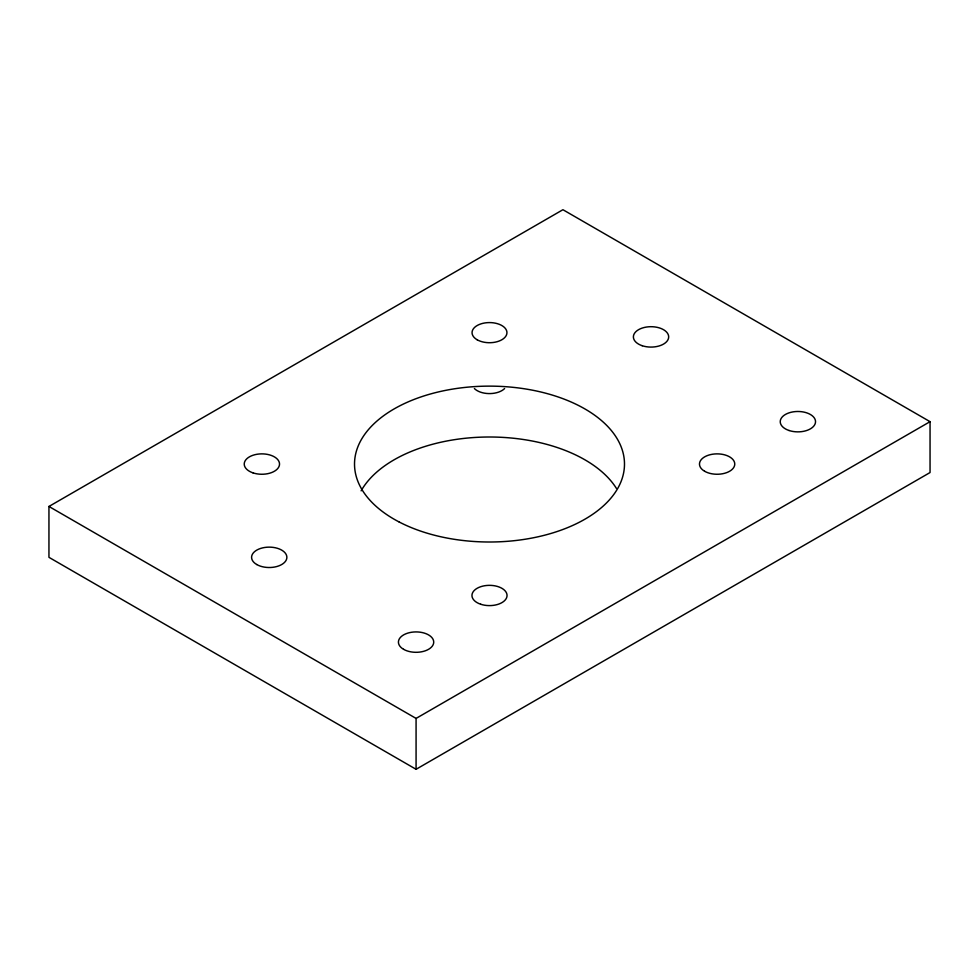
<?xml version="1.0" encoding="UTF-8"?>
<svg xmlns="http://www.w3.org/2000/svg" width="979" height="979" viewBox="0 0 979 979"><rect width="100%" height="100%" fill="white"/><g stroke="black" fill="none" stroke-linecap="round" stroke-linejoin="round"><path stroke-width="1.47" d="M48.95 506.461L562.925 209.714L930.05 421.668L930.05 472.539L416.075 769.286L48.95 557.332L48.95 506.461L416.075 718.415L930.05 421.668M416.075 718.415L416.075 769.286M504.613 388.553A17.451 10.071 0 0 1 474.387 388.553M361.129 490.834A134.992 77.941 0 0 1 487.346 437.013A134.992 77.941 0 0 1 616.476 488.484M253.059 472.894A17.646 10.194 0 0 0 279.529 464.07A17.646 10.194 0 0 0 253.059 455.235A17.646 10.194 0 0 0 253.059 472.894M477.165 339.774A17.451 10.071 0 0 0 506.351 335.259A17.451 10.071 0 0 0 484.984 322.923A17.451 10.071 0 0 0 477.165 339.774M480.726 604.251A17.549 10.133 0 0 0 507.049 595.477A17.549 10.133 0 0 0 480.726 586.702A17.549 10.133 0 0 0 480.726 604.251M704.635 471.266A17.646 10.194 0 0 0 734.164 466.702A17.646 10.194 0 0 0 712.553 454.219A17.646 10.194 0 0 0 704.635 471.266M403.593 649.322A17.646 10.194 0 0 0 433.122 644.745A17.646 10.194 0 0 0 411.51 632.263A17.646 10.194 0 0 0 403.593 649.322M256.743 564.528A17.646 10.194 0 0 0 286.272 559.964A17.646 10.194 0 0 0 264.66 547.481A17.646 10.194 0 0 0 256.743 564.528M789.062 430.503A17.646 10.194 0 0 0 815.531 421.668A17.646 10.194 0 0 0 789.062 412.844A17.646 10.194 0 0 0 789.062 430.503M642.212 345.722A17.646 10.194 0 0 0 668.681 336.886A17.646 10.194 0 0 0 642.212 328.063A17.646 10.194 0 0 0 642.212 345.722M399.138 521.966A134.992 77.941 0 0 0 621.53 480.297A134.992 77.941 0 0 0 447.831 389.936A134.992 77.941 0 0 0 399.138 521.966"/></g></svg>
